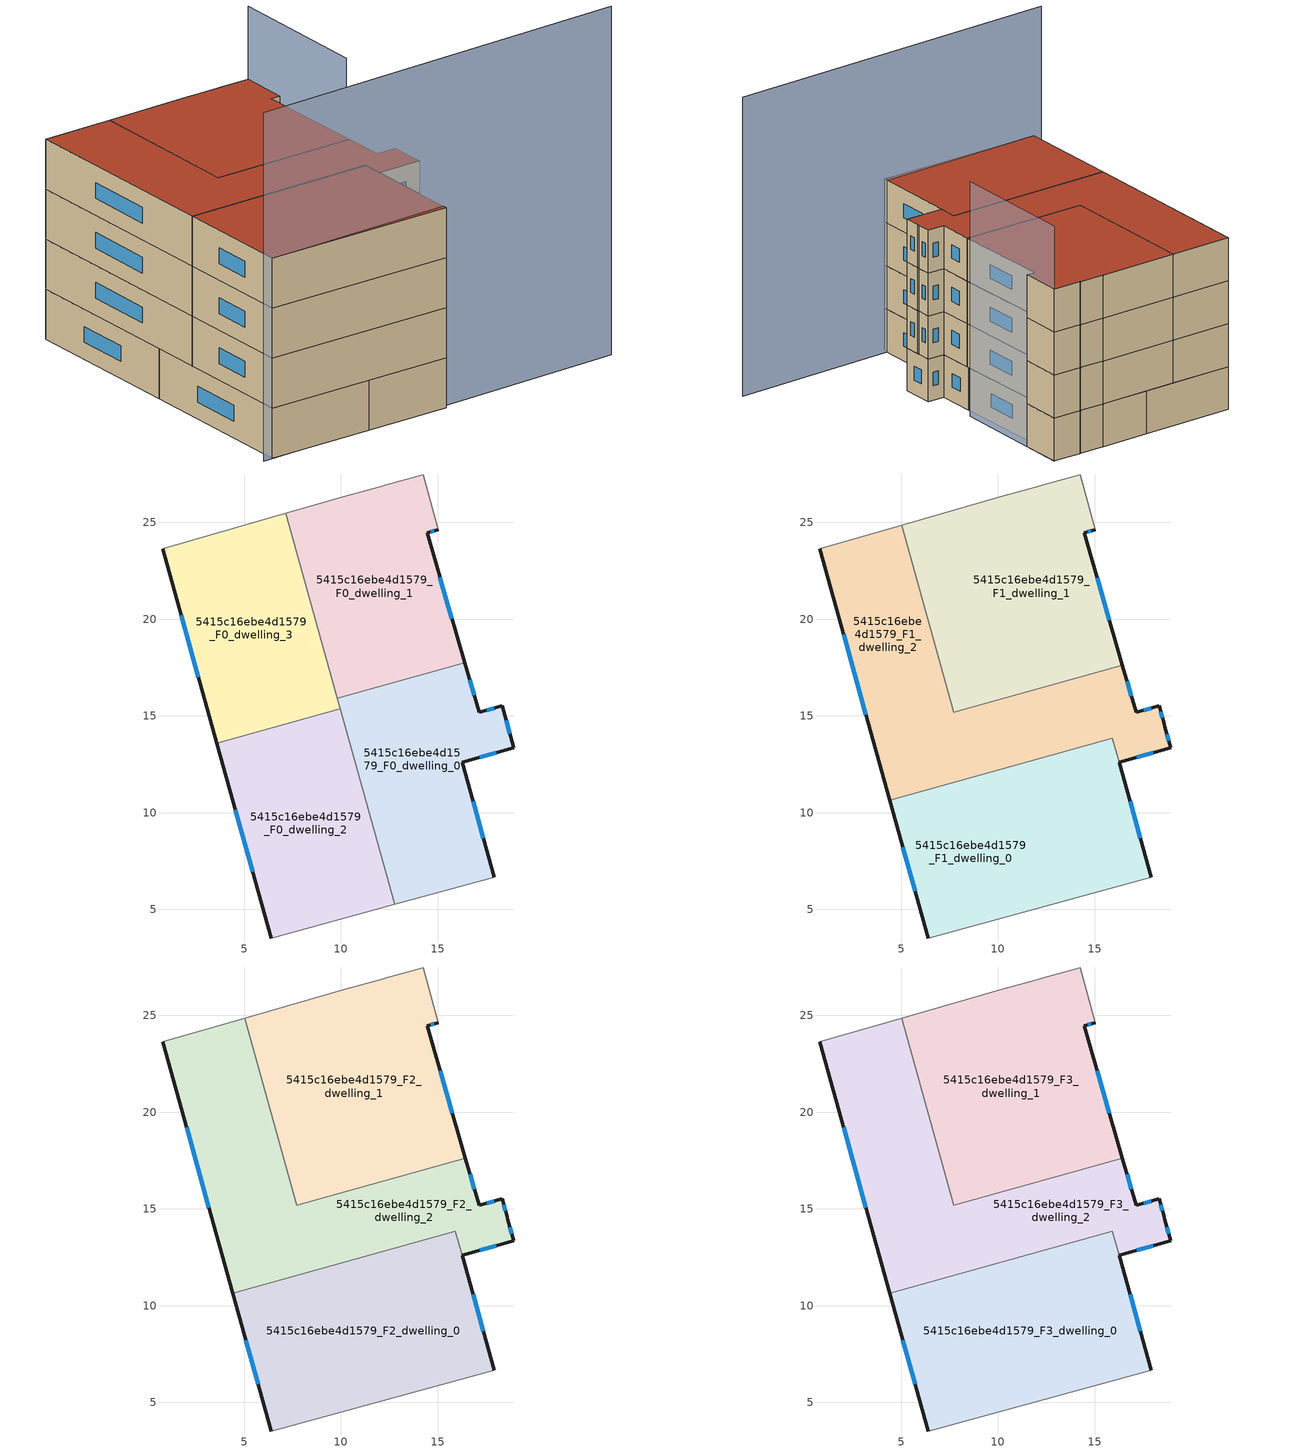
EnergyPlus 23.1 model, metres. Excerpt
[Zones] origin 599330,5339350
5415c16ebe4d1579_F0_dwelling_0
 floor ground (EU_floor_Construction): 18.33,15.52 18.94,13.35 16.27,12.61 17.92,6.67 12.79,5.27 9.82,15.91 16.4,17.75 17.14,15.18 z0
 wall outside (EU_wall_Construction): 17.92,6.67 16.27,12.61 18.94,13.35 18.33,15.52 17.14,15.18 16.4,17.75 z0:3
 wall adiabatic (EU_wall_Construction): 12.79,5.27 17.92,6.67 z0:3
 wall to 5415c16ebe4d1579_F0_dwelling_1 (EU_wall_Construction): 16.4,17.75 9.82,15.91 z0:3
 wall to 5415c16ebe4d1579_F0_dwelling_2 (EU_wall_Construction): 9.97,15.36 12.79,5.27 z0:3
 wall to 5415c16ebe4d1579_F0_dwelling_3 (EU_wall_Construction): 9.82,15.91 9.97,15.36 z0:3
 window (EU_Window_Construction): 18.73,14.09 18.54,14.78 / 17.18,12.86 18.03,13.1 / 17.36,8.69 16.83,10.59 / 16.89,16.06 16.65,16.88 / 17.93,15.4 17.54,15.3 z1.02:1.98
 roof outside (EU_roof_Construction): 17.92,6.67 15.92,13.86 10.79,12.43 15.92,13.86 z3
5415c16ebe4d1579_F0_dwelling_1
 floor ground (EU_floor_Construction): 14.25,27.45 15.02,24.62 14.46,24.46 16.4,17.75 9.82,15.91 7.15,25.46 10.48,26.43 10.52,26.44 12.21,26.89 12.28,26.91 z0
 wall outside (EU_wall_Construction): 16.4,17.75 14.46,24.46 15.02,24.62 z0:3
 wall adiabatic (EU_wall_Construction): 15.02,24.62 14.25,27.45 12.28,26.91 12.21,26.89 10.52,26.44 10.48,26.43 7.15,25.46 z0:3
 wall to 5415c16ebe4d1579_F0_dwelling_3 (EU_wall_Construction): 7.15,25.46 9.82,15.91 z0:3
 window (EU_Window_Construction): 14.65,24.51 14.83,24.56 / 15.74,20.03 15.12,22.17 z1.02:1.98
5415c16ebe4d1579_F0_dwelling_2
 floor ground (EU_floor_Construction): 9.97,15.36 12.79,5.27 6.41,3.53 3.6,13.58 z0
 wall outside (EU_wall_Construction): 3.6,13.58 6.41,3.53 z0:3
 wall to 5415c16ebe4d1579_F0_dwelling_3 (EU_wall_Construction): 9.97,15.36 3.6,13.58 z0:3
 wall adiabatic (EU_wall_Construction): 6.41,3.53 12.79,5.27 z0:3
 window (EU_Window_Construction): 4.55,10.16 5.45,6.95 z1.02:1.98
5415c16ebe4d1579_F0_dwelling_3
 floor ground (EU_floor_Construction): 7.15,25.46 9.97,15.36 3.6,13.58 0.8,23.62 z0
 wall outside (EU_wall_Construction): 0.8,23.62 3.6,13.58 z0:3
 wall adiabatic (EU_wall_Construction): 7.15,25.46 0.8,23.62 z0:3
 window (EU_Window_Construction): 1.75,20.21 2.64,17 z1.02:1.98
5415c16ebe4d1579_F1_dwelling_0
 floor to 5415c16ebe4d1579_F0_dwelling_0 (EU_floor_Construction): 15.92,13.86 17.92,6.67 12.79,5.27 10.79,12.42 z3
 floor to 5415c16ebe4d1579_F0_dwelling_2 (EU_floor_Construction): 10.79,12.42 12.79,5.27 6.41,3.53 4.42,10.65 z3
 wall outside (EU_wall_Construction): 4.42,10.65 6.41,3.53 / 17.92,6.67 16.27,12.6 z3:6
 wall to 5415c16ebe4d1579_F1_dwelling_2 (EU_wall_Construction): 16.27,12.61 15.92,13.86 4.42,10.65 z3:6
 wall adiabatic (EU_wall_Construction): 6.41,3.53 17.92,6.67 z3:6
 window (EU_Window_Construction): 5.09,8.22 5.73,5.95 / 17.36,8.69 16.83,10.58 z4.02:4.98
5415c16ebe4d1579_F1_dwelling_1
 floor to 5415c16ebe4d1579_F0_dwelling_1 (EU_floor_Construction): 14.25,27.45 15.02,24.62 14.46,24.46 16.4,17.75 9.82,15.91 7.15,25.46 10.48,26.43 10.52,26.44 12.21,26.89 12.28,26.91 z3
 floor to 5415c16ebe4d1579_F0_dwelling_0 (EU_floor_Construction): 16.4,17.75 16.44,17.62 9.85,15.78 9.82,15.91 z3
 floor to 5415c16ebe4d1579_F0_dwelling_3 (EU_floor_Construction): 7.15,25.46 9.85,15.78 7.73,15.19 5.04,24.85 z3
 wall outside (EU_wall_Construction): 16.44,17.62 14.46,24.46 15.02,24.62 z3:6
 wall adiabatic (EU_wall_Construction): 15.02,24.62 14.25,27.45 12.28,26.91 12.21,26.89 10.52,26.44 10.48,26.43 5.04,24.85 z3:6
 wall to 5415c16ebe4d1579_F1_dwelling_2 (EU_wall_Construction): 5.04,24.85 7.73,15.19 16.44,17.62 z3:6
 window (EU_Window_Construction): 14.65,24.51 14.83,24.56 / 15.76,19.94 15.13,22.13 z4.02:4.98
5415c16ebe4d1579_F1_dwelling_2
 floor to 5415c16ebe4d1579_F0_dwelling_3 (EU_floor_Construction): 5.04,24.85 7.73,15.19 9.85,15.78 9.97,15.36 3.6,13.58 0.8,23.62 z3
 floor to 5415c16ebe4d1579_F0_dwelling_0 (EU_floor_Construction): 18.33,15.52 18.59,14.6 18.6,14.56 18.63,14.43 18.94,13.35 16.27,12.61 15.92,13.86 10.79,12.43 9.85,15.78 16.44,17.62 17.14,15.18 z3
 floor to 5415c16ebe4d1579_F0_dwelling_2 (EU_floor_Construction): 9.97,15.36 10.79,12.42 4.42,10.65 3.6,13.58 z3
 wall outside (EU_wall_Construction): 0.8,23.62 4.42,10.65 / 16.27,12.61 18.94,13.35 18.63,14.43 18.6,14.56 18.59,14.6 18.33,15.52 17.14,15.18 16.44,17.62 z3:6
 wall adiabatic (EU_wall_Construction): 5.04,24.85 0.8,23.62 z3:6
 window (EU_Window_Construction): 2.03,19.21 3.19,15.06 / 16.9,16.01 16.68,16.79 / 17.93,15.4 17.54,15.3 / 18.5,14.91 18.42,15.2 / 18.83,13.72 18.74,14.06 / 17.18,12.86 18.03,13.1 z4.02:4.98
5415c16ebe4d1579_F2_dwelling_0
 floor to 5415c16ebe4d1579_F1_dwelling_0 (EU_floor_Construction): 15.92,13.86 17.92,6.67 6.41,3.53 4.42,10.65 z6
 wall outside (EU_wall_Construction): 4.42,10.65 6.41,3.53 / 17.92,6.67 16.27,12.6 z6:9
 wall to 5415c16ebe4d1579_F2_dwelling_2 (EU_wall_Construction): 16.27,12.61 15.92,13.86 4.42,10.65 z6:9
 wall adiabatic (EU_wall_Construction): 6.41,3.53 17.92,6.67 z6:9
 window (EU_Window_Construction): 5.09,8.22 5.73,5.95 / 17.36,8.69 16.83,10.58 z7.02:7.98
5415c16ebe4d1579_F2_dwelling_1
 floor to 5415c16ebe4d1579_F1_dwelling_1 (EU_floor_Construction): 14.25,27.45 15.02,24.62 14.46,24.46 16.44,17.62 7.73,15.19 5.04,24.85 10.48,26.43 10.52,26.44 12.21,26.89 12.28,26.91 z6
 wall outside (EU_wall_Construction): 16.44,17.62 14.46,24.46 15.02,24.62 z6:9
 wall adiabatic (EU_wall_Construction): 15.02,24.62 14.25,27.45 12.28,26.91 12.21,26.89 10.52,26.44 10.48,26.43 5.04,24.85 z6:9
 wall to 5415c16ebe4d1579_F2_dwelling_2 (EU_wall_Construction): 5.04,24.85 7.73,15.19 16.44,17.62 z6:9
 window (EU_Window_Construction): 14.65,24.51 14.83,24.56 / 15.76,19.94 15.13,22.13 z7.02:7.98
5415c16ebe4d1579_F2_dwelling_2
 floor to 5415c16ebe4d1579_F1_dwelling_2 (EU_floor_Construction): 16.44,17.62 17.14,15.18 18.33,15.52 18.59,14.6 18.6,14.56 18.63,14.43 18.94,13.35 16.27,12.61 15.92,13.86 4.42,10.65 0.8,23.62 5.04,24.85 7.73,15.19 z6
 wall outside (EU_wall_Construction): 0.8,23.62 4.42,10.65 / 16.27,12.61 18.94,13.35 18.63,14.43 18.6,14.56 18.59,14.6 18.33,15.52 17.14,15.18 16.44,17.62 z6:9
 wall adiabatic (EU_wall_Construction): 5.04,24.85 0.8,23.62 z6:9
 window (EU_Window_Construction): 2.03,19.21 3.19,15.06 / 16.9,16.01 16.68,16.79 / 17.93,15.4 17.54,15.3 / 18.5,14.91 18.42,15.2 / 18.83,13.72 18.74,14.06 / 17.18,12.86 18.03,13.1 z7.02:7.98
5415c16ebe4d1579_F3_dwelling_0
 floor to 5415c16ebe4d1579_F2_dwelling_0 (EU_floor_Construction): 15.92,13.86 17.92,6.67 6.41,3.53 4.42,10.65 z9
 wall outside (EU_wall_Construction): 4.42,10.65 6.41,3.53 / 17.92,6.67 16.27,12.6 z9:12
 wall to 5415c16ebe4d1579_F3_dwelling_2 (EU_wall_Construction): 16.27,12.61 15.92,13.86 4.42,10.65 z9:12
 wall adiabatic (EU_wall_Construction): 6.41,3.53 17.92,6.67 z9:12
 window (EU_Window_Construction): 5.09,8.22 5.73,5.95 / 17.36,8.69 16.83,10.58 z10.02:10.98
 roof outside (EU_roof_Construction): 17.92,6.67 16.27,12.6 15.92,13.86 4.42,10.65 6.41,3.53 z12
5415c16ebe4d1579_F3_dwelling_1
 floor to 5415c16ebe4d1579_F2_dwelling_1 (EU_floor_Construction): 14.25,27.45 15.02,24.62 14.46,24.46 16.44,17.62 7.73,15.19 5.04,24.85 10.48,26.43 10.52,26.44 12.21,26.89 12.28,26.91 z9
 wall outside (EU_wall_Construction): 16.44,17.62 14.46,24.46 15.02,24.62 z9:12
 wall adiabatic (EU_wall_Construction): 15.02,24.62 14.25,27.45 12.28,26.91 12.21,26.89 10.52,26.44 10.48,26.43 5.04,24.85 z9:12
 wall to 5415c16ebe4d1579_F3_dwelling_2 (EU_wall_Construction): 5.04,24.85 7.73,15.19 16.44,17.62 z9:12
 window (EU_Window_Construction): 14.65,24.51 14.83,24.56 / 15.76,19.94 15.13,22.13 z10.02:10.98
 roof outside (EU_roof_Construction): 16.44,17.62 14.46,24.46 15.02,24.62 14.25,27.45 12.28,26.91 12.21,26.89 10.52,26.44 10.48,26.43 5.04,24.85 7.73,15.19 z12
5415c16ebe4d1579_F3_dwelling_2
 floor to 5415c16ebe4d1579_F2_dwelling_2 (EU_floor_Construction): 16.44,17.62 17.14,15.18 18.33,15.52 18.59,14.6 18.6,14.56 18.63,14.43 18.94,13.35 16.27,12.61 15.92,13.86 4.42,10.65 0.8,23.62 5.04,24.85 7.73,15.19 z9
 wall outside (EU_wall_Construction): 0.8,23.62 4.42,10.65 / 16.27,12.61 18.94,13.35 18.63,14.43 18.6,14.56 18.59,14.6 18.33,15.52 17.14,15.18 16.44,17.62 z9:12
 wall adiabatic (EU_wall_Construction): 5.04,24.85 0.8,23.62 z9:12
 window (EU_Window_Construction): 2.03,19.21 3.19,15.06 / 16.9,16.01 16.68,16.79 / 17.93,15.4 17.54,15.3 / 18.5,14.91 18.42,15.2 / 18.83,13.72 18.74,14.06 / 17.18,12.86 18.03,13.1 z10.02:10.98
 roof outside (EU_roof_Construction): 18.94,13.35 18.63,14.43 18.6,14.56 18.59,14.6 18.33,15.52 17.14,15.18 16.44,17.62 7.73,15.19 5.04,24.85 0.8,23.62 4.42,10.65 15.92,13.86 16.27,12.61 z12
shading: 5.82,3.35 29.1,10.34 z0:20.9; 16.64,18.68 14.25,27.45 z0:16.4
[Building]
EU S2 Campaign: North Axis=0; Terrain=City; Solar Distribution=FullExterior
[Site:Location]
Vienna: Latitude=48; Longitude=16.5; Time Zone=1; Elevation=183
[SizingPeriod:WeatherFileDays]
AnnualSizingPeriod: Begin Month=1; Begin Day of Month=1; End Month=12; End Day of Month=31; Day of Week for Start Day=Monday; Use Weather File Daylight Saving Period=No; Use Weather File Rain and Snow Indicators=No
[MATERIAL]
EU_InternalMass_Material: Roughness=MediumRough; Thickness=0.1; Conductivity=1; Density=1800; Specific Heat=900; Thermal Absorptance=0.9; Solar Absorptance=0.7; Visible Absorptance=0.7
[MATERIAL:NOMASS] Roughness=MediumRough; Thermal Absorptance=0.9; Solar Absorptance=0.7; Visible Absorptance=0.7
Name | Thermal Resistance
EU_wall_NoMass | 0.942466
EU_roof_NoMass | 0.551687
EU_floor_NoMass | 0.66527
[WINDOWMATERIAL:SIMPLEGLAZINGSYSTEM]
EU_Window_SimpleGlazing: UFactor=2.03367; Solar Heat Gain Coefficient=0.65; Visible Transmittance=0.65
[CONSTRUCTION]
EU_wall_Construction: EU_wall_NoMass
EU_roof_Construction: EU_roof_NoMass
EU_floor_Construction: EU_floor_NoMass
EU_Window_Construction: EU_Window_SimpleGlazing
EU_InternalMass_Construction: EU_InternalMass_Material
[ZONE] Type=1; Multiplier=1; Ceiling Height=autocalculate; Floor Area=autocalculate; Part of Total Floor Area=Yes
Name | Volume
5415c16ebe4d1579_F0_dwelling_0 | 207.59
5415c16ebe4d1579_F1_dwelling_0; 5415c16ebe4d1579_F2_dwelling_0; 5415c16ebe4d1579_F3_dwelling_0 | 265.909
5415c16ebe4d1579_F0_dwelling_1 | 207.581
5415c16ebe4d1579_F1_dwelling_1; 5415c16ebe4d1579_F2_dwelling_1; 5415c16ebe4d1579_F3_dwelling_1 | 276.8
5415c16ebe4d1579_F0_dwelling_2 | 207.573
5415c16ebe4d1579_F1_dwelling_2; 5415c16ebe4d1579_F2_dwelling_2; 5415c16ebe4d1579_F3_dwelling_2 | 287.54
5415c16ebe4d1579_F0_dwelling_3 | 207.568
[INTERNALMASS] Construction=EU_InternalMass_Construction
Name | Zone or ZoneList | Surface Area
5415c16ebe4d1579_F0_dwelling_0_EU_InternalMass | 5415c16ebe4d1579_F0_dwelling_0 | 69.198
5415c16ebe4d1579_F0_dwelling_1_EU_InternalMass | 5415c16ebe4d1579_F0_dwelling_1 | 69.1929
5415c16ebe4d1579_F0_dwelling_2_EU_InternalMass | 5415c16ebe4d1579_F0_dwelling_2 | 69.1903
5415c16ebe4d1579_F0_dwelling_3_EU_InternalMass | 5415c16ebe4d1579_F0_dwelling_3 | 69.1903
5415c16ebe4d1579_F1_dwelling_0_EU_InternalMass | 5415c16ebe4d1579_F1_dwelling_0 | 88.6545
5415c16ebe4d1579_F1_dwelling_1_EU_InternalMass | 5415c16ebe4d1579_F1_dwelling_1 | 92.2679
5415c16ebe4d1579_F1_dwelling_2_EU_InternalMass | 5415c16ebe4d1579_F1_dwelling_2 | 95.8473
5415c16ebe4d1579_F2_dwelling_0_EU_InternalMass | 5415c16ebe4d1579_F2_dwelling_0 | 88.6545
5415c16ebe4d1579_F2_dwelling_1_EU_InternalMass | 5415c16ebe4d1579_F2_dwelling_1 | 92.2679
5415c16ebe4d1579_F2_dwelling_2_EU_InternalMass | 5415c16ebe4d1579_F2_dwelling_2 | 95.8473
5415c16ebe4d1579_F3_dwelling_0_EU_InternalMass | 5415c16ebe4d1579_F3_dwelling_0 | 88.6545
5415c16ebe4d1579_F3_dwelling_1_EU_InternalMass | 5415c16ebe4d1579_F3_dwelling_1 | 92.2679
5415c16ebe4d1579_F3_dwelling_2_EU_InternalMass | 5415c16ebe4d1579_F3_dwelling_2 | 95.8473
[OTHEREQUIPMENT] Fuel Type=Electricity; Design Level Calculation Method=Watts/Area; Power per Zone Floor Area=1; Fraction Latent=0; Fraction Radiant=0; Fraction Lost=0; Carbon Dioxide Generation Rate=0; EndUse Subcategory=EU_Step8_InternalGains
Name | Zone or ZoneList or Space or SpaceList | Schedule
EU_Step8_InternalGain_5415c16ebe4d1579_F0_dwelling_0_f000 | 5415c16ebe4d1579_F0_dwelling_0 | EU_Step8_GainSchedule_5415c16ebe4d1579_F0_dwelling_0_f000
EU_Step8_InternalGain_5415c16ebe4d1579_F0_dwelling_1_f000 | 5415c16ebe4d1579_F0_dwelling_1 | EU_Step8_GainSchedule_5415c16ebe4d1579_F0_dwelling_1_f000
EU_Step8_InternalGain_5415c16ebe4d1579_F0_dwelling_2_f000 | 5415c16ebe4d1579_F0_dwelling_2 | EU_Step8_GainSchedule_5415c16ebe4d1579_F0_dwelling_2_f000
EU_Step8_InternalGain_5415c16ebe4d1579_F0_dwelling_3_f000 | 5415c16ebe4d1579_F0_dwelling_3 | EU_Step8_GainSchedule_5415c16ebe4d1579_F0_dwelling_3_f000
EU_Step8_InternalGain_5415c16ebe4d1579_F1_dwelling_0_f000 | 5415c16ebe4d1579_F1_dwelling_0 | EU_Step8_GainSchedule_5415c16ebe4d1579_F1_dwelling_0_f000
EU_Step8_InternalGain_5415c16ebe4d1579_F1_dwelling_1_f000 | 5415c16ebe4d1579_F1_dwelling_1 | EU_Step8_GainSchedule_5415c16ebe4d1579_F1_dwelling_1_f000
EU_Step8_InternalGain_5415c16ebe4d1579_F1_dwelling_2_f000 | 5415c16ebe4d1579_F1_dwelling_2 | EU_Step8_GainSchedule_5415c16ebe4d1579_F1_dwelling_2_f000
EU_Step8_InternalGain_5415c16ebe4d1579_F2_dwelling_0_f000 | 5415c16ebe4d1579_F2_dwelling_0 | EU_Step8_GainSchedule_5415c16ebe4d1579_F2_dwelling_0_f000
EU_Step8_InternalGain_5415c16ebe4d1579_F2_dwelling_1_f000 | 5415c16ebe4d1579_F2_dwelling_1 | EU_Step8_GainSchedule_5415c16ebe4d1579_F2_dwelling_1_f000
EU_Step8_InternalGain_5415c16ebe4d1579_F2_dwelling_2_f000 | 5415c16ebe4d1579_F2_dwelling_2 | EU_Step8_GainSchedule_5415c16ebe4d1579_F2_dwelling_2_f000
EU_Step8_InternalGain_5415c16ebe4d1579_F3_dwelling_0_f000 | 5415c16ebe4d1579_F3_dwelling_0 | EU_Step8_GainSchedule_5415c16ebe4d1579_F3_dwelling_0_f000
EU_Step8_InternalGain_5415c16ebe4d1579_F3_dwelling_1_f000 | 5415c16ebe4d1579_F3_dwelling_1 | EU_Step8_GainSchedule_5415c16ebe4d1579_F3_dwelling_1_f000
EU_Step8_InternalGain_5415c16ebe4d1579_F3_dwelling_2_f000 | 5415c16ebe4d1579_F3_dwelling_2 | EU_Step8_GainSchedule_5415c16ebe4d1579_F3_dwelling_2_f000
[ZONEVENTILATION:DESIGNFLOWRATE] Schedule=EU_AlwaysOn; Design Flow Rate Calculation Method=AirChanges/Hour; Air Changes per Hour=0.530523; Ventilation Type=Natural; Fan Pressure Rise=0; Fan Total Efficiency=1; Constant Term Coefficient=1; Temperature Term Coefficient=0; Velocity Term Coefficient=0; Velocity Squared Term Coefficient=0; Minimum Indoor Temperature=-100; Maximum Indoor Temperature=100; Delta Temperature=-100; Minimum Outdoor Temperature=-100; Maximum Outdoor Temperature=100; Maximum Wind Speed=40
Name | Zone or ZoneList or Space or SpaceList
EU_ConstantAir_5415c16ebe4d1579_F0_dwelling_0 | 5415c16ebe4d1579_F0_dwelling_0
EU_ConstantAir_5415c16ebe4d1579_F0_dwelling_1 | 5415c16ebe4d1579_F0_dwelling_1
EU_ConstantAir_5415c16ebe4d1579_F0_dwelling_2 | 5415c16ebe4d1579_F0_dwelling_2
EU_ConstantAir_5415c16ebe4d1579_F0_dwelling_3 | 5415c16ebe4d1579_F0_dwelling_3
EU_ConstantAir_5415c16ebe4d1579_F1_dwelling_0 | 5415c16ebe4d1579_F1_dwelling_0
EU_ConstantAir_5415c16ebe4d1579_F1_dwelling_1 | 5415c16ebe4d1579_F1_dwelling_1
EU_ConstantAir_5415c16ebe4d1579_F1_dwelling_2 | 5415c16ebe4d1579_F1_dwelling_2
EU_ConstantAir_5415c16ebe4d1579_F2_dwelling_0 | 5415c16ebe4d1579_F2_dwelling_0
EU_ConstantAir_5415c16ebe4d1579_F2_dwelling_1 | 5415c16ebe4d1579_F2_dwelling_1
EU_ConstantAir_5415c16ebe4d1579_F2_dwelling_2 | 5415c16ebe4d1579_F2_dwelling_2
EU_ConstantAir_5415c16ebe4d1579_F3_dwelling_0 | 5415c16ebe4d1579_F3_dwelling_0
EU_ConstantAir_5415c16ebe4d1579_F3_dwelling_1 | 5415c16ebe4d1579_F3_dwelling_1
EU_ConstantAir_5415c16ebe4d1579_F3_dwelling_2 | 5415c16ebe4d1579_F3_dwelling_2
[HVACTEMPLATE:THERMOSTAT] Constant Heating Setpoint=20; Constant Cooling Setpoint=50
EU_HeatOnly_5415c16ebe4d1579_F0_dwelling_0; EU_HeatOnly_5415c16ebe4d1579_F0_dwelling_1; EU_HeatOnly_5415c16ebe4d1579_F0_dwelling_2; EU_HeatOnly_5415c16ebe4d1579_F0_dwelling_3; EU_HeatOnly_5415c16ebe4d1579_F1_dwelling_0; EU_HeatOnly_5415c16ebe4d1579_F1_dwelling_1; EU_HeatOnly_5415c16ebe4d1579_F1_dwelling_2; EU_HeatOnly_5415c16ebe4d1579_F2_dwelling_0; EU_HeatOnly_5415c16ebe4d1579_F2_dwelling_1; EU_HeatOnly_5415c16ebe4d1579_F2_dwelling_2; EU_HeatOnly_5415c16ebe4d1579_F3_dwelling_0; EU_HeatOnly_5415c16ebe4d1579_F3_dwelling_1; EU_HeatOnly_5415c16ebe4d1579_F3_dwelling_2
[HVACTEMPLATE:ZONE:IDEALLOADSAIRSYSTEM] System Availability Schedule=EU_AlwaysOn; Maximum Heating Supply Air Temperature=50; Minimum Cooling Supply Air Temperature=13; Maximum Heating Supply Air Humidity Ratio=0.0156; Minimum Cooling Supply Air Humidity Ratio=0.0077; Heating Limit=NoLimit; Cooling Limit=NoLimit; Heating Availability Schedule=EU_AlwaysOn; Cooling Availability Schedule=EU_CoolingOff; Dehumidification Control Type=ConstantSensibleHeatRatio; Cooling Sensible Heat Ratio=0.7; Dehumidification Setpoint=60; Humidification Control Type=None; Humidification Setpoint=30; Outdoor Air Method=None; Outdoor Air Flow Rate per Person=0.00944; Outdoor Air Flow Rate per Zone Floor Area=0; Outdoor Air Flow Rate per Zone=0; Demand Controlled Ventilation Type=None; Outdoor Air Economizer Type=NoEconomizer; Heat Recovery Type=None; Sensible Heat Recovery Effectiveness=0.7; Latent Heat Recovery Effectiveness=0.65
Name | Template Thermostat
5415c16ebe4d1579_F0_dwelling_0 | EU_HeatOnly_5415c16ebe4d1579_F0_dwelling_0
5415c16ebe4d1579_F0_dwelling_1 | EU_HeatOnly_5415c16ebe4d1579_F0_dwelling_1
5415c16ebe4d1579_F0_dwelling_2 | EU_HeatOnly_5415c16ebe4d1579_F0_dwelling_2
5415c16ebe4d1579_F0_dwelling_3 | EU_HeatOnly_5415c16ebe4d1579_F0_dwelling_3
5415c16ebe4d1579_F1_dwelling_0 | EU_HeatOnly_5415c16ebe4d1579_F1_dwelling_0
5415c16ebe4d1579_F1_dwelling_1 | EU_HeatOnly_5415c16ebe4d1579_F1_dwelling_1
5415c16ebe4d1579_F1_dwelling_2 | EU_HeatOnly_5415c16ebe4d1579_F1_dwelling_2
5415c16ebe4d1579_F2_dwelling_0 | EU_HeatOnly_5415c16ebe4d1579_F2_dwelling_0
5415c16ebe4d1579_F2_dwelling_1 | EU_HeatOnly_5415c16ebe4d1579_F2_dwelling_1
5415c16ebe4d1579_F2_dwelling_2 | EU_HeatOnly_5415c16ebe4d1579_F2_dwelling_2
5415c16ebe4d1579_F3_dwelling_0 | EU_HeatOnly_5415c16ebe4d1579_F3_dwelling_0
5415c16ebe4d1579_F3_dwelling_1 | EU_HeatOnly_5415c16ebe4d1579_F3_dwelling_1
5415c16ebe4d1579_F3_dwelling_2 | EU_HeatOnly_5415c16ebe4d1579_F3_dwelling_2
[SIZING:ZONE] Zone Cooling Design Supply Air Temperature Input Method=SupplyAirTemperature; Zone Cooling Design Supply Air Temperature=13; Zone Heating Design Supply Air Temperature Input Method=SupplyAirTemperature; Zone Heating Design Supply Air Temperature=50; Zone Cooling Design Supply Air Humidity Ratio=0.008; Zone Heating Design Supply Air Humidity Ratio=0.008; Cooling Design Air Flow Method=DesignDay; Cooling Design Air Flow Rate=0; Cooling Minimum Air Flow per Zone Floor Area=0.000762; Cooling Minimum Air Flow=0; Cooling Minimum Air Flow Fraction=0.2; Heating Design Air Flow Method=DesignDay; Heating Design Air Flow Rate=0; Heating Maximum Air Flow per Zone Floor Area=0.002032; Heating Maximum Air Flow=0.141576; Heating Maximum Air Flow Fraction=0.3; Account for Dedicated Outdoor Air System=No; Dedicated Outdoor Air System Control Strategy=NeutralSupplyAir; Dedicated Outdoor Air Low Setpoint Temperature for Design=autosize; Dedicated Outdoor Air High Setpoint Temperature for Design=autosize; Zone Load Sizing Method=Sensible Load Only No Latent Load; Zone Latent Cooling Design Supply Air Humidity Ratio Input Method=HumidityRatioDifference; Zone Cooling Design Supply Air Humidity Ratio Difference=0.005; Zone Latent Heating Design Supply Air Humidity Ratio Input Method=HumidityRatioDifference; Zone Humidification Design Supply Air Humidity Ratio Difference=0.005
5415c16ebe4d1579_F0_dwelling_0; 5415c16ebe4d1579_F0_dwelling_1; 5415c16ebe4d1579_F0_dwelling_2; 5415c16ebe4d1579_F0_dwelling_3; 5415c16ebe4d1579_F1_dwelling_0; 5415c16ebe4d1579_F1_dwelling_1; 5415c16ebe4d1579_F1_dwelling_2; 5415c16ebe4d1579_F2_dwelling_0; 5415c16ebe4d1579_F2_dwelling_1; 5415c16ebe4d1579_F2_dwelling_2; 5415c16ebe4d1579_F3_dwelling_0; 5415c16ebe4d1579_F3_dwelling_1; 5415c16ebe4d1579_F3_dwelling_2
[SCHEDULE:CONSTANT]
Name | Hourly Value
EU_AlwaysOn | 1
EU_CoolingOff | 0
[SCHEDULE:FILE] Column Number=1; Rows to Skip at Top=0; Number of Hours of Data=8760; Column Separator=Comma; Interpolate to Timestep=No; Minutes per Item=60; Adjust Schedule for Daylight Savings=Yes
Name | File
EU_Step8_GainSchedule_5415c16ebe4d1579_F0_dwelling_0_f000 | ../../schedules/5415c16ebe4d1579/5415c16ebe4d1579_F0_dwelling_0_f000_gain.csv
EU_Step8_GainSchedule_5415c16ebe4d1579_F0_dwelling_1_f000 | ../../schedules/5415c16ebe4d1579/5415c16ebe4d1579_F0_dwelling_1_f000_gain.csv
EU_Step8_GainSchedule_5415c16ebe4d1579_F0_dwelling_2_f000 | ../../schedules/5415c16ebe4d1579/5415c16ebe4d1579_F0_dwelling_2_f000_gain.csv
EU_Step8_GainSchedule_5415c16ebe4d1579_F0_dwelling_3_f000 | ../../schedules/5415c16ebe4d1579/5415c16ebe4d1579_F0_dwelling_3_f000_gain.csv
EU_Step8_GainSchedule_5415c16ebe4d1579_F1_dwelling_0_f000 | ../../schedules/5415c16ebe4d1579/5415c16ebe4d1579_F1_dwelling_0_f000_gain.csv
EU_Step8_GainSchedule_5415c16ebe4d1579_F1_dwelling_1_f000 | ../../schedules/5415c16ebe4d1579/5415c16ebe4d1579_F1_dwelling_1_f000_gain.csv
EU_Step8_GainSchedule_5415c16ebe4d1579_F1_dwelling_2_f000 | ../../schedules/5415c16ebe4d1579/5415c16ebe4d1579_F1_dwelling_2_f000_gain.csv
EU_Step8_GainSchedule_5415c16ebe4d1579_F2_dwelling_0_f000 | ../../schedules/5415c16ebe4d1579/5415c16ebe4d1579_F2_dwelling_0_f000_gain.csv
EU_Step8_GainSchedule_5415c16ebe4d1579_F2_dwelling_1_f000 | ../../schedules/5415c16ebe4d1579/5415c16ebe4d1579_F2_dwelling_1_f000_gain.csv
EU_Step8_GainSchedule_5415c16ebe4d1579_F2_dwelling_2_f000 | ../../schedules/5415c16ebe4d1579/5415c16ebe4d1579_F2_dwelling_2_f000_gain.csv
EU_Step8_GainSchedule_5415c16ebe4d1579_F3_dwelling_0_f000 | ../../schedules/5415c16ebe4d1579/5415c16ebe4d1579_F3_dwelling_0_f000_gain.csv
EU_Step8_GainSchedule_5415c16ebe4d1579_F3_dwelling_1_f000 | ../../schedules/5415c16ebe4d1579/5415c16ebe4d1579_F3_dwelling_1_f000_gain.csv
EU_Step8_GainSchedule_5415c16ebe4d1579_F3_dwelling_2_f000 | ../../schedules/5415c16ebe4d1579/5415c16ebe4d1579_F3_dwelling_2_f000_gain.csv
